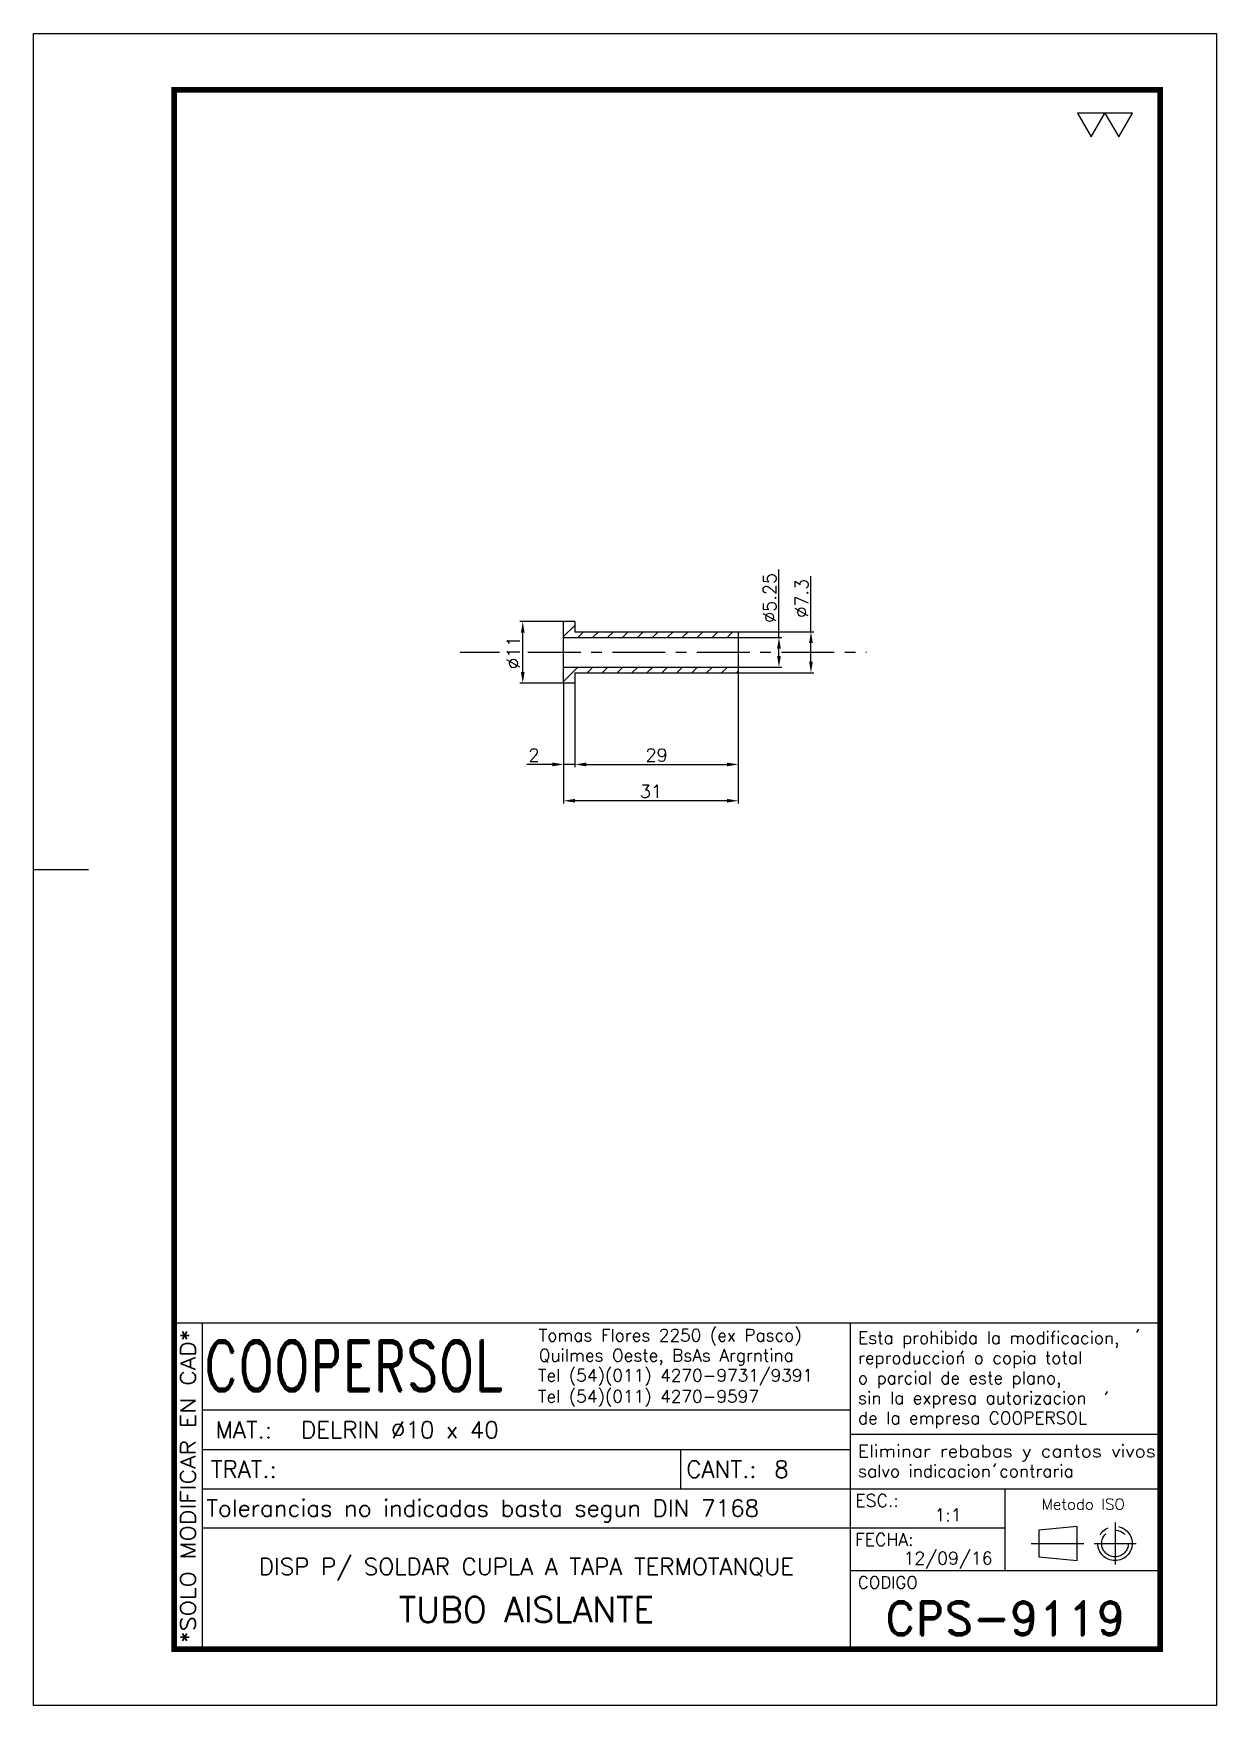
# Model space of a CAD drawing. Extents: x 0 to 210, y 0 to 297.
import ezdxf
from ezdxf.enums import TextEntityAlignment as Align

# ---------------------------------------------------------------- set-up
doc = ezdxf.new("R2010")
doc.units = 0
doc.header["$LTSCALE"] = 7.5
doc.header["$MEASUREMENT"] = 0
doc.linetypes.add('CENTER', pattern=[2, 1.25, -0.25, 0.25, -0.25])
doc.layers.get('0').update_dxf_attribs({"linetype": 'CONTINUOUS'})
doc.layers.get('DEFPOINTS').update_dxf_attribs({"linetype": 'CONTINUOUS'})
for name, color, linetype in [('1', 1, 'CENTER'), ('CL', 1, 'CENTER'), ('CO', 3, 'CONTINUOUS'), ('RY', 5, 'CONTINUOUS')]:
    doc.layers.add(name, color=color, linetype=linetype)
doc.styles.add('ROMAND', font='ROMAND')
doc.styles.add('ROMANS', font='ROMANS.SHX')
doc.dimstyles.new('1', dxfattribs={"dimtxt": 2.3, "dimasz": 2, "dimexe": 0.5, "dimexo": 0.0625, "dimgap": 0.5, "dimtad": 1, "dimdec": 4, "dimdsep": 46, "dimtxsty": 'ROMANS', "dimcen": -2, "dimclrt": 7, "dimadec": 0, "dimazin": 0, "dimtfac": 0.869565, "dimtdec": 4, "dimtmove": 0, "dimatfit": 3, "dimfxl": 1, "dimtolj": 1, "dimarcsym": 0})

# ---------------------------------------------------------------- blocks, each defined once
blk = doc.blocks.new('A4G')
blk.add_line((0, 148.5), (9.75, 148.5))
blk.add_lwpolyline([(0, 297), (210, 297), (210, 0), (0, 0)], close=True)
at = {"const_width": 1}
blk.add_lwpolyline([(25, 287), (200, 287), (200, 10), (25, 10)], close=True, dxfattribs=at)
blk = doc.blocks.new('*D2')
at = {"layer": 'CO', "color": 0, "lineweight": -2}
for p, q in [((94.11, 181.51), (94.11, 166.66)), ((96.11, 181.51), (96.11, 166.66)), ((92.11, 167.16), (87.58, 167.16)), ((96.11, 167.16), (94.11, 167.16)), ((98.11, 167.16), (100.11, 167.16))]:
    blk.add_line(p, q, dxfattribs=at)
at = {"layer": 'CO', "color": 0}
for points in [[(92.11, 167.49), (92.11, 166.83), (94.11, 167.16)], [(98.11, 167.49), (98.11, 166.83), (96.11, 167.16)]]:
    blk.add_solid(points, dxfattribs=at)
at = {"layer": 'DEFPOINTS', "color": 0}
for p in [(94.11, 181.57), (96.11, 181.57), (94.11, 167.16)]:
    blk.add_point(p, dxfattribs=at)
at = {"layer": 'CO', "color": 7, "insert": (88.84, 168.81), "char_height": 2.3, "attachment_point": 5, "style": 'ROMANS'}
blk.add_mtext('\\A1;2', dxfattribs=at)
blk = doc.blocks.new('*D3')
at = {"layer": 'CO', "color": 0, "lineweight": -2}
for p, q in [((96.11, 181.51), (96.11, 166.66)), ((125.11, 183.36), (125.11, 166.66)), ((98.11, 167.16), (123.11, 167.16))]:
    blk.add_line(p, q, dxfattribs=at)
at = {"layer": 'CO', "color": 0}
for points in [[(98.11, 167.49), (98.11, 166.83), (96.11, 167.16)], [(123.11, 167.49), (123.11, 166.83), (125.11, 167.16)]]:
    blk.add_solid(points, dxfattribs=at)
at = {"layer": 'DEFPOINTS', "color": 0}
for p in [(96.11, 181.57), (125.11, 183.42), (125.11, 167.16)]:
    blk.add_point(p, dxfattribs=at)
at = {"layer": 'CO', "color": 7, "insert": (110.61, 168.81), "char_height": 2.3, "attachment_point": 5, "style": 'ROMANS'}
blk.add_mtext('\\A1;29', dxfattribs=at)
blk = doc.blocks.new('*D4')
at = {"layer": 'CO', "color": 0, "lineweight": -2}
for p, q in [((94.11, 181.51), (94.11, 160.21)), ((125.11, 183.36), (125.11, 160.21)), ((123.11, 160.71), (96.11, 160.71))]:
    blk.add_line(p, q, dxfattribs=at)
at = {"layer": 'CO', "color": 0}
for points in [[(96.11, 161.04), (96.11, 160.38), (94.11, 160.71)], [(123.11, 161.04), (123.11, 160.38), (125.11, 160.71)]]:
    blk.add_solid(points, dxfattribs=at)
at = {"layer": 'DEFPOINTS', "color": 0}
for p in [(94.11, 181.57), (125.11, 183.42), (94.11, 160.71)]:
    blk.add_point(p, dxfattribs=at)
at = {"layer": 'CO', "color": 7, "insert": (109.61, 162.36), "char_height": 2.3, "attachment_point": 5, "style": 'ROMANS'}
blk.add_mtext('\\A1;31', dxfattribs=at)
blk = doc.blocks.new('*D5')
at = {"layer": 'CO', "color": 0, "lineweight": -2}
for p, q in [((132.33, 189.7), (132.33, 201.79)), ((125.17, 189.7), (132.83, 189.7)), ((132.33, 186.45), (132.33, 187.7)), ((125.17, 184.45), (132.83, 184.45))]:
    blk.add_line(p, q, dxfattribs=at)
at = {"layer": 'CO', "color": 0}
for points in [[(132, 187.7), (132.67, 187.7), (132.33, 189.7)], [(132, 186.45), (132.67, 186.45), (132.33, 184.45)]]:
    blk.add_solid(points, dxfattribs=at)
at = {"layer": 'DEFPOINTS', "color": 0}
for p in [(125.11, 189.7), (132.33, 189.7), (125.11, 184.45)]:
    blk.add_point(p, dxfattribs=at)
at = {"layer": 'CO', "color": 7, "insert": (130.68, 196.74), "char_height": 2.3, "attachment_point": 5, "rotation": 90, "style": 'ROMANS'}
blk.add_mtext('\\A1;%%C5.25', dxfattribs=at)
blk = doc.blocks.new('*D6')
at = {"layer": 'CO', "color": 0, "lineweight": -2}
for p, q in [((138.01, 190.72), (138.01, 200.62)), ((125.17, 190.72), (138.51, 190.72)), ((138.01, 185.42), (138.01, 188.72)), ((125.17, 183.42), (138.51, 183.42))]:
    blk.add_line(p, q, dxfattribs=at)
at = {"layer": 'CO', "color": 0}
for points in [[(137.68, 188.72), (138.34, 188.72), (138.01, 190.72)], [(137.68, 185.42), (138.34, 185.42), (138.01, 183.42)]]:
    blk.add_solid(points, dxfattribs=at)
at = {"layer": 'DEFPOINTS', "color": 0}
for p in [(125.11, 190.72), (138.01, 190.72), (125.11, 183.42)]:
    blk.add_point(p, dxfattribs=at)
at = {"layer": 'CO', "color": 7, "insert": (136.36, 196.67), "char_height": 2.3, "attachment_point": 5, "rotation": 90, "style": 'ROMANS'}
blk.add_mtext('\\A1;%%C7.3', dxfattribs=at)
blk = doc.blocks.new('*D7')
at = {"layer": 'CO', "color": 0, "lineweight": -2}
for p, q in [((94.05, 192.57), (86.35, 192.57)), ((86.85, 183.57), (86.85, 190.57)), ((94.05, 181.57), (86.35, 181.57))]:
    blk.add_line(p, q, dxfattribs=at)
at = {"layer": 'CO', "color": 0}
for points in [[(86.52, 190.57), (87.18, 190.57), (86.85, 192.57)], [(86.52, 183.57), (87.18, 183.57), (86.85, 181.57)]]:
    blk.add_solid(points, dxfattribs=at)
at = {"layer": 'DEFPOINTS', "color": 0}
for p in [(86.85, 192.57), (94.11, 192.57), (94.11, 181.57)]:
    blk.add_point(p, dxfattribs=at)
at = {"layer": 'CO', "color": 7, "insert": (85.2, 187.07), "char_height": 2.3, "attachment_point": 5, "rotation": 90, "style": 'ROMANS'}
blk.add_mtext('\\A1;%%C11', dxfattribs=at)
blk = doc.blocks.new('COOPERSOLROT-02')
for p, q in [((0, 58), (175, 58)), ((0, 0), (0, 58)), ((5, 0), (5, 58)), ((120, 0), (120, 58)), ((175, 0), (175, 58)), ((5, 42.5), (120, 42.5)), ((120, 38.19), (175, 38.19)), ((5, 35.5), (120, 35.5)), ((89.89, 28.5), (89.89, 35.5)), ((5, 28.5), (175, 28.5)), ((147.5, 14), (147.5, 28.5)), ((147.5, 21.5), (5, 21.5)), ((120, 14), (175, 14)), ((0, 0), (175, 0))]:
    blk.add_line(p, q)
at = {"color": 1, "linetype": 'CENTER'}
blk.add_line((166.98, 22.51), (166.98, 15.06), dxfattribs=at)
for points in [[(152.09, 18.79), (161.93, 18.79)], [(163.26, 18.79), (170.71, 18.79)]]:
    blk.add_lwpolyline(points, dxfattribs=at)
at = {"layer": '1'}
for points in [[(170.85, 56.26), (171.21, 56.85)], [(139.66, 52.43), (140.02, 53.02)], [(165.28, 45.22), (165.64, 45.81)], [(145.46, 32.42), (145.82, 33.01)]]:
    blk.add_lwpolyline(points, dxfattribs=at)
blk.add_lwpolyline([(160.25, 18.79), (160.25, 21.83), (153.47, 21.16), (153.47, 16.41), (160.25, 15.74)], close=True, dxfattribs=at)
for radius in [3.05, 2.37]:
    blk.add_circle((166.98, 18.79), radius, dxfattribs=at)
at = {"style": 'ROMANS', "width": 0.996387}
blk.add_text('*SOLO MODIFICAR EN CAD*', height=2.7, rotation=90, dxfattribs=at).set_placement((3.77, 1.09), (3.77, 56.81), align=Align.FIT)
at = {"style": 'ROMAND', "width": 0.75}
blk.add_text('COOPERSOL', height=9, dxfattribs=at).set_placement((5.26, 45.85))
at = {"style": 'ROMANS'}
for s, p in [('MAT.:', (7.32, 37.47)), ('TRAT.:', (6.5, 30.47)), ('CANT.:', (90.89, 30.47)), ('Tolerancias no indicadas basta segun DIN 7168', (5.7, 23.56))]:
    blk.add_text(s, height=3, dxfattribs=at).set_placement(p)
for tag, height, style, p in [('CONJUNTO', 2.3, 'ROMANS', (62.5, 17.5)), ('SUBCONJUNTO', 3, 'ROMANS', (62.5, 11.5)), ('DENOMINACION', 4.5, 'ROMANS', (62.5, 4.75)), ('COD-PLA', 6, 'ROMAND', (147.5, 5.5))]:
    blk.add_attdef(tag, text='', height=height, dxfattribs=dict(style=style)).set_placement(p, align=Align.MIDDLE)
at = {"layer": '1', "style": 'ROMANS'}
for s, height, p in [('Tomas Flores 2250 (ex Pasco)', 2.2, (64.69, 54.68)), ('Esta prohibida la modificacion,', 2.2, (121.36, 54.23)), ('Quilmes Oeste, BsAs Argrntina', 2.2, (64.69, 51.12)), ('reproduccion o copia total', 2.2, (121.36, 50.67)), ('Tel (54)(011) 4270-9731/9391', 2.2, (64.55, 47.56)), ('o parcial de este plano,', 2.2, (121.36, 47.11)), ('Tel (54)(011) 4270-9597', 2.2, (64.55, 43.83)), ('sin la expresa autorizacion ', 2.2, (121.36, 43.55)), ('de la empresa COOPERSOL', 2.2, (121.36, 39.99)), ('salvo indicacion contraria', 2.2, (121.36, 30.54)), ('ESC.:', 2.25, (120.89, 25.29)), ('FECHA:', 2.25, (120.81, 18.36)), ('CODIGO', 2.16, (121.33, 10.78))]:
    blk.add_text(s, height=height, dxfattribs=at).set_placement(p)
at = {"layer": '1', "style": 'ROMANS', "width": 0.96139}
blk.add_text('Eliminar rebabas y cantos vivos', height=2.2, dxfattribs=at).set_placement((121.34, 34.1), (174.21, 34.1), align=Align.FIT)
at = {"layer": '1', "style": 'ROMANS'}
blk.add_text('Metodo ISO', height=1.948, dxfattribs=at).set_placement((161.34, 25.77), align=Align.MIDDLE)
for tag, p in [('MAT', (22.51, 37.47)), ('TRAT', (22.51, 30.47)), ('CANT', (106.49, 30.47))]:
    blk.add_attdef(tag, p, '', height=3, dxfattribs=at)
for tag, p in [('ESC', (137.33, 22.73)), ('FECHA', (137.33, 15.06))]:
    blk.add_attdef(tag, text='', height=2.25, dxfattribs=at).set_placement(p, align=Align.CENTER)

msp = doc.modelspace()

# ---------------------------------------------------------------- hatches: boundary and pattern name
at = {"layer": 'RY'}
h = msp.add_hatch(dxfattribs=at)
h.set_pattern_fill('ANSI31', color=256, scale=15, style=0)
h.set_pattern_definition([(45, (20258.0057, -12224.422), (-1.32582521, 1.32582521), [])])
h.paths.add_polyline_path([(125.1098, 190.72447), (96.1098, 190.72447), (96.1098, 192.57447), (94.1098, 192.57447), (94.1098, 189.69947), (125.1098, 189.69947)])
h.paths.add_polyline_path([(125.1098, 184.44947), (94.1098, 184.44947), (94.1098, 181.57447), (96.1098, 181.57447), (96.1098, 183.42447), (125.1098, 183.42447)])

# ---------------------------------------------------------------- linework, layer by layer
for p, q in [((94.1098, 181.57447), (94.1098, 192.57447)), ((96.1098, 192.57447), (94.1098, 192.57447)), ((96.1098, 192.57447), (96.1098, 190.72447)), ((96.1098, 190.72447), (125.1098, 190.72447)), ((125.1098, 190.72447), (125.1098, 183.42447)), ((94.1098, 189.69947), (125.1098, 189.69947)), ((94.1098, 184.44947), (125.1098, 184.44947)), ((96.1098, 181.57447), (94.1098, 181.57447)), ((96.1098, 183.42447), (96.1098, 181.57447)), ((96.1098, 183.42447), (125.1098, 183.42447))]:
    msp.add_line(p, q)
at = {"layer": 'CL'}
for p, q in [((75.7414, 187.07447), (82.72481, 187.07447)), ((87.76563, 187.07447), (147.85812, 187.07447))]:
    msp.add_line(p, q, dxfattribs=at)
at = {"layer": 'CO'}
for points in [[(187.74912, 278.60654), (190.19327, 282.83994), (185.30497, 282.83994)], [(192.63743, 278.60654), (195.08158, 282.83994), (190.19327, 282.83994)]]:
    msp.add_lwpolyline(points, close=True, dxfattribs=at)

# ---------------------------------------------------------------- block references
msp.add_blockref('A4G', (0, 0))
ref = msp.add_blockref('COOPERSOLROT-02', (25, 10))
ref.add_attrib('COD-PLA', 'CPS-9119', dxfattribs={"height": 6, "style": 'ROMAND'}).set_placement((172.5, 15.5), align=Align.MIDDLE)
ref.add_attrib('FECHA', '12/09/16', dxfattribs={"layer": '1', "height": 2.25, "style": 'ROMANS'}).set_placement((162.33468, 25.061), align=Align.CENTER)
ref.add_attrib('MAT', 'DELRIN %%c10 x 40', (47.50529, 47.46815), dxfattribs={"layer": '1', "height": 3, "style": 'ROMANS'})
ref.add_attrib('ESC', '1:1', dxfattribs={"layer": '1', "height": 2.25, "style": 'ROMANS'}).set_placement((162.33468, 32.72855), align=Align.CENTER)
ref.add_attrib('CANT', '8', (131.49059, 40.46815), dxfattribs={"layer": '1', "height": 3, "style": 'ROMANS'})
ref.add_attrib('DENOMINACION', 'TUBO AISLANTE', dxfattribs={"height": 4.5, "style": 'ROMANS'}).set_placement((87.5, 17.03781), align=Align.MIDDLE)
ref.add_attrib('SUBCONJUNTO', 'DISP P/ SOLDAR CUPLA A TAPA TERMOTANQUE', dxfattribs={"height": 3, "style": 'ROMANS'}).set_placement((87.5, 24.47785), align=Align.MIDDLE)

# ---------------------------------------------------------------- dimensions: what is measured, and where the dimension line sits
for base, p1, p2, picture, middle in [((132.3322, 189.69947), (125.1098, 184.44947), (125.1098, 189.69947), '*D5', (130.6822, 196.7447)), ((138.00977, 190.72447), (125.1098, 183.42447), (125.1098, 190.72447), '*D6', (136.35977, 196.67447)), ((86.85116, 192.57447), (94.1098, 181.57447), (94.1098, 192.57447), '*D7', (85.20116, 187.07447))]:
    dim = msp.add_linear_dim(base=base, p1=p1, p2=p2, angle=90, text='%%C<>', dimstyle='1', dxfattribs=at)
    dim.commit()
    dim.dimension.update_dxf_attribs({"geometry": picture, "text_midpoint": middle})
for base, p1, p2, picture, middle in [((94.1098, 167.1602), (96.1098, 181.57447), (94.1098, 181.57447), '*D2', (88.84313, 168.8102)), ((94.1098, 160.70997), (125.1098, 183.42447), (94.1098, 181.57447), '*D4', (109.6098, 162.35997)), ((125.1098, 167.1602), (96.1098, 181.57447), (125.1098, 183.42447), '*D3', (110.6098, 168.8102))]:
    dim = msp.add_linear_dim(base=base, p1=p1, p2=p2, dimstyle='1', dxfattribs=at)
    dim.commit()
    dim.dimension.update_dxf_attribs({"geometry": picture, "text_midpoint": middle})

doc.saveas('drawing.dxf')
